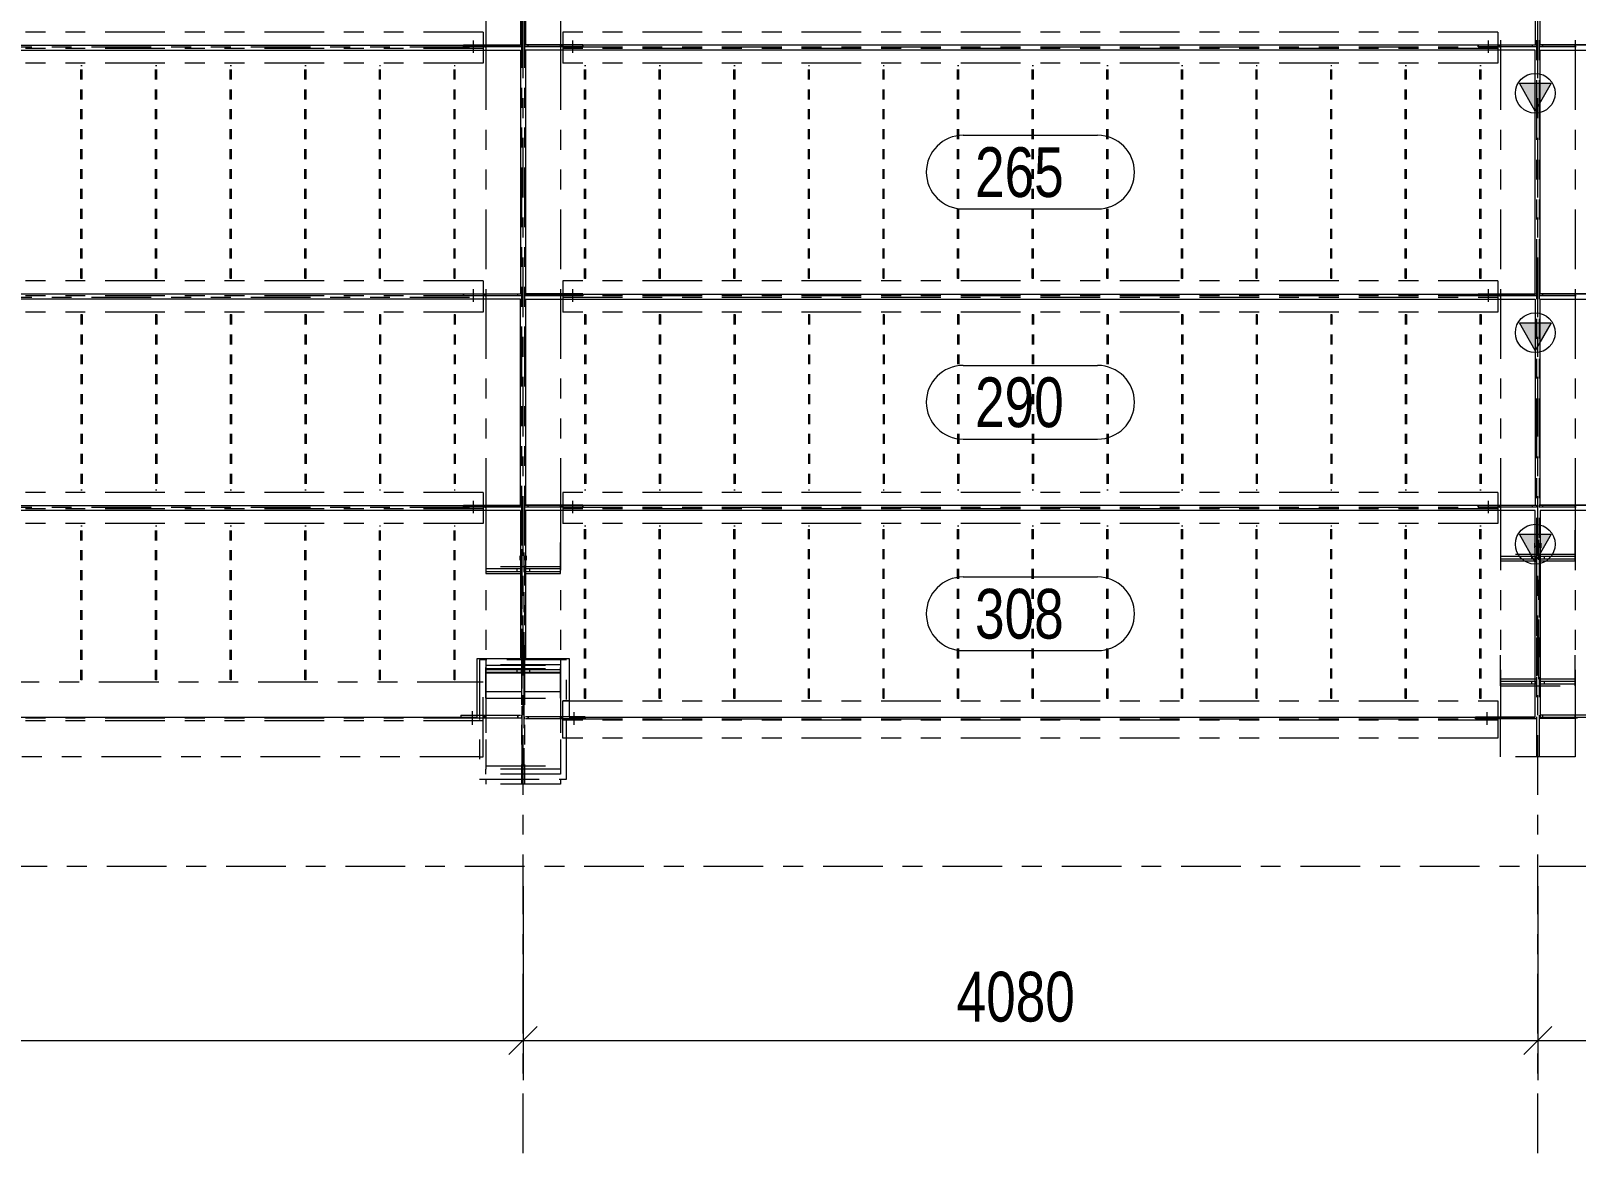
# Model space of a CAD drawing. Header units: millimetres. Extents: x 6786 to 7380, y -302 to 118.
# Drawn here: x 6929.5 to 7007.2, y -234.1 to -177.7 of the extents above; entities that cross this region are included whole.
import ezdxf

# ---------------------------------------------------------------- set-up
doc = ezdxf.new("R2010")
doc.units = ezdxf.units.MM
for name, pattern in [('XKITLINE00', [0]), ('XKITLINE02', [4, 2, -2]), ('XKITLINE03', [6, 3, -1, 1, -1]), ('XKITLINE04', [3, 0.5, -0.5, 0.5, -0.5, 0.5, -0.5]), ('XKITLINE05', [8, 3, -1, 1, -1, 1, -1])]:
    doc.linetypes.add(name, pattern=pattern)
for name, color, linetype, lineweight in [('Bolt', 7, 'Continuous', 0), ('Part', 2, 'Continuous', 0), ('PartMark', 3, 'Continuous', 0), ('S-GRID', 1, 'Continuous', 0), ('Z-DIMENSIONS', 1, 'Continuous', 0)]:
    doc.layers.add(name, color=color, linetype=linetype, lineweight=lineweight)
doc.styles.add('Arial', font='arial.ttf')

msp = doc.modelspace()

# ---------------------------------------------------------------- hatches: boundary and pattern name
at = {"layer": 'Part'}
for points in [[(7004.334, -180.317), (7005.934, -180.317), (7005.134, -181.717)], [(7004.334, -192.349), (7005.934, -192.349), (7005.134, -193.749)], [(7004.334, -202.974), (7005.934, -202.974), (7005.134, -204.374)]]:
    msp.add_hatch(color=7, dxfattribs=at).paths.add_polyline_path(points, flags=17)

# ---------------------------------------------------------------- linework, layer by layer
at = {"layer": 'Bolt', "color": 6, "linetype": 'XKITLINE02', "lineweight": 0}
for p, q in [((6951.759, -178.167), (6951.759, -178.792)), ((6951.759, -178.167), (6951.759, -178.792)), ((6956.759, -178.792), (6956.759, -178.167)), ((6956.759, -178.792), (6956.759, -178.167)), ((7002.759, -178.167), (7002.759, -178.792)), ((7002.759, -178.167), (7002.759, -178.792)), ((6951.759, -190.667), (6951.759, -191.292)), ((6951.759, -190.667), (6951.759, -191.292)), ((6956.759, -191.292), (6956.759, -190.667)), ((6956.759, -191.292), (6956.759, -190.667)), ((7002.759, -190.667), (7002.759, -191.292)), ((7002.759, -190.667), (7002.759, -191.292)), ((6951.759, -201.292), (6951.759, -201.917)), ((6951.759, -201.292), (6951.759, -201.917)), ((6956.759, -201.917), (6956.759, -201.292)), ((6956.759, -201.917), (6956.759, -201.292)), ((7002.759, -201.292), (7002.759, -201.917)), ((7002.759, -201.292), (7002.759, -201.917)), ((6951.696, -211.861), (6951.696, -212.549)), ((6951.696, -211.861), (6951.696, -212.549)), ((6951.696, -211.861), (6951.696, -212.549)), ((6951.696, -211.861), (6951.696, -212.549)), ((6956.821, -212.542), (6956.821, -211.917)), ((6956.821, -212.542), (6956.821, -211.917)), ((6956.821, -212.542), (6956.821, -211.917)), ((7002.696, -211.917), (7002.696, -212.542)), ((7002.696, -211.917), (7002.696, -212.542)), ((7002.696, -211.917), (7002.696, -212.542))]:
    msp.add_line(p, q, dxfattribs=at)
at = {"layer": 'Part', "color": 6, "linetype": 'XKITLINE05', "lineweight": 0}
for p, q in [((7005.19, -164.155), (7005.19, -214.155)), ((7005.327, -164.155), (7005.327, -214.155)), ((7003.384, -166.155), (7003.384, -178.405)), ((7007.134, -166.155), (7007.134, -178.405)), ((6952.384, -176.03), (6952.384, -178.405)), ((6956.134, -176.03), (6956.134, -178.405)), ((6954.19, -176.542), (6954.19, -215.53)), ((6954.327, -176.542), (6954.327, -215.53)), ((6952.259, -177.749), (6892.571, -177.749)), ((6952.259, -177.749), (6952.259, -178.492)), ((6956.259, -177.749), (6956.259, -178.492)), ((7003.259, -177.749), (6956.259, -177.749)), ((7003.259, -177.749), (7003.259, -178.492)), ((6892.571, -178.492), (6952.259, -178.492)), ((6952.259, -178.567), (6892.571, -178.567)), ((6951.259, -178.392), (6954.19, -178.392)), ((6951.259, -178.392), (6951.259, -178.492)), ((6951.259, -178.492), (6951.259, -178.392)), ((6952.259, -178.492), (6951.259, -178.492)), ((6952.259, -178.405), (6952.259, -178.655)), ((6952.341, -178.492), (6952.259, -178.492)), ((6952.321, -178.392), (6952.321, -178.492)), ((6952.321, -178.405), (6952.321, -178.492)), ((6952.341, -178.492), (6952.372, -178.492)), ((6952.381, -178.492), (6952.372, -178.492)), ((6952.372, -178.492), (6952.381, -178.492)), ((6952.384, -178.492), (6952.381, -178.492)), ((6952.384, -178.492), (6952.384, -178.392)), ((6952.384, -178.392), (6952.384, -178.492)), ((6952.384, -178.392), (6952.384, -178.492)), ((6952.384, -178.492), (6952.384, -178.392)), ((6952.384, -178.405), (6952.384, -178.655)), ((6954.19, -178.492), (6952.384, -178.492)), ((6954.002, -178.492), (6954.002, -178.392)), ((6954.002, -178.492), (6954.002, -178.392)), ((6954.19, -178.392), (6954.19, -178.492)), ((6954.327, -178.392), (6954.327, -178.492)), ((6957.259, -178.392), (6954.327, -178.392)), ((6956.177, -178.492), (6954.327, -178.492)), ((6954.515, -178.492), (6954.515, -178.392)), ((6954.515, -178.492), (6954.515, -178.392)), ((6956.134, -178.392), (6956.134, -178.492)), ((6956.134, -178.492), (6956.134, -178.392)), ((6956.134, -178.392), (6956.134, -178.492)), ((6956.134, -178.492), (6956.134, -178.392)), ((6956.134, -178.405), (6956.134, -178.655)), ((6956.196, -178.492), (6956.134, -178.492)), ((6956.196, -178.392), (6956.196, -178.405)), ((6956.196, -178.405), (6956.196, -178.492)), ((6956.259, -178.492), (6956.196, -178.492)), ((6956.259, -178.405), (6956.259, -178.655)), ((6956.259, -178.492), (7003.259, -178.492)), ((6957.259, -178.492), (6956.259, -178.492)), ((7003.259, -178.567), (6956.259, -178.567)), ((6957.259, -178.392), (6957.259, -178.492)), ((6957.259, -178.492), (6957.259, -178.392)), ((7002.259, -178.392), (7005.19, -178.392)), ((7002.259, -178.392), (7002.259, -178.492)), ((7002.259, -178.492), (7002.259, -178.392)), ((7003.259, -178.492), (7002.259, -178.492)), ((7003.259, -178.405), (7003.259, -178.655)), ((7003.341, -178.492), (7003.259, -178.492)), ((7003.321, -178.392), (7003.321, -178.492)), ((7003.321, -178.405), (7003.321, -178.492)), ((7003.341, -178.492), (7003.372, -178.492)), ((7003.381, -178.492), (7003.372, -178.492)), ((7003.372, -178.492), (7003.381, -178.492)), ((7003.384, -178.492), (7003.381, -178.492)), ((7003.384, -178.492), (7003.384, -178.392)), ((7003.384, -178.392), (7003.384, -178.492)), ((7003.384, -178.392), (7003.384, -178.492)), ((7003.384, -178.492), (7003.384, -178.392)), ((7003.384, -178.405), (7003.384, -178.655)), ((7005.19, -178.492), (7003.384, -178.492)), ((7005.002, -178.492), (7005.002, -178.392)), ((7005.002, -178.492), (7005.002, -178.392)), ((7005.19, -178.392), (7005.19, -178.492)), ((7005.327, -178.392), (7005.327, -178.492)), ((7008.259, -178.392), (7005.327, -178.392)), ((7007.177, -178.492), (7005.327, -178.492)), ((7005.515, -178.492), (7005.515, -178.392)), ((7005.515, -178.492), (7005.515, -178.392)), ((7007.134, -178.392), (7007.134, -178.492)), ((7007.134, -178.492), (7007.134, -178.392)), ((7007.134, -178.392), (7007.134, -178.492)), ((7007.134, -178.492), (7007.134, -178.392)), ((7007.134, -178.405), (7007.134, -178.655)), ((7007.196, -178.492), (7007.134, -178.492)), ((6952.259, -179.311), (6894.384, -179.311)), ((6952.259, -178.655), (6952.259, -179.311)), ((6952.384, -178.655), (6952.384, -190.905)), ((6956.134, -178.655), (6956.134, -190.905)), ((6956.259, -178.655), (6956.259, -179.311)), ((7003.259, -179.311), (6956.259, -179.311)), ((7003.259, -178.655), (7003.259, -179.311)), ((7003.384, -178.655), (7003.384, -190.905)), ((7007.134, -178.655), (7007.134, -190.905)), ((6952.259, -190.249), (6894.384, -190.249)), ((6952.259, -190.249), (6952.259, -190.905)), ((7003.259, -190.249), (6956.259, -190.249)), ((6956.259, -190.249), (6956.259, -190.905)), ((7003.259, -190.249), (7003.259, -190.905)), ((6952.259, -190.992), (6892.571, -190.992)), ((6951.259, -190.892), (6954.19, -190.892)), ((6951.259, -190.892), (6951.259, -190.992)), ((6951.259, -190.992), (6951.259, -190.892)), ((6952.259, -190.992), (6951.259, -190.992)), ((6952.259, -190.905), (6952.259, -191.155)), ((6952.341, -190.992), (6952.259, -190.992)), ((6952.321, -190.892), (6952.321, -190.992)), ((6952.321, -190.905), (6952.321, -190.992)), ((6952.341, -190.992), (6952.372, -190.992)), ((6952.381, -190.992), (6952.372, -190.992)), ((6952.372, -190.992), (6952.381, -190.992)), ((6952.384, -190.992), (6952.381, -190.992)), ((6952.384, -190.992), (6952.384, -190.892)), ((6952.384, -190.892), (6952.384, -190.992)), ((6952.384, -190.892), (6952.384, -190.992)), ((6952.384, -190.992), (6952.384, -190.892)), ((6952.384, -190.905), (6952.384, -191.155)), ((6954.19, -190.992), (6952.384, -190.992)), ((6954.002, -190.992), (6954.002, -190.892)), ((6954.002, -190.992), (6954.002, -190.892)), ((6954.19, -190.892), (6954.19, -190.992)), ((6954.327, -190.892), (6954.327, -190.992)), ((6957.259, -190.892), (6954.327, -190.892)), ((6956.177, -190.992), (6954.327, -190.992)), ((6954.515, -190.992), (6954.515, -190.892)), ((6954.515, -190.992), (6954.515, -190.892)), ((6956.134, -190.892), (6956.134, -190.992)), ((6956.134, -190.992), (6956.134, -190.892)), ((6956.134, -190.892), (6956.134, -190.992)), ((6956.134, -190.992), (6956.134, -190.892)), ((6956.134, -190.905), (6956.134, -191.155)), ((6956.196, -190.992), (6956.134, -190.992)), ((6956.196, -190.892), (6956.196, -190.905)), ((6956.196, -190.905), (6956.196, -190.992)), ((6956.259, -190.992), (6956.196, -190.992)), ((6956.259, -190.905), (6956.259, -191.155)), ((7003.259, -190.992), (6956.259, -190.992)), ((6957.259, -190.992), (6956.259, -190.992)), ((6957.259, -190.892), (6957.259, -190.992)), ((6957.259, -190.992), (6957.259, -190.892)), ((7002.259, -190.892), (7005.19, -190.892)), ((7002.259, -190.892), (7002.259, -190.992)), ((7002.259, -190.992), (7002.259, -190.892)), ((7003.259, -190.992), (7002.259, -190.992)), ((7003.259, -190.905), (7003.259, -191.155)), ((7003.341, -190.992), (7003.259, -190.992)), ((7003.321, -190.892), (7003.321, -190.992)), ((7003.321, -190.905), (7003.321, -190.992)), ((7003.341, -190.992), (7003.372, -190.992)), ((7003.381, -190.992), (7003.372, -190.992)), ((7003.372, -190.992), (7003.381, -190.992)), ((7003.384, -190.992), (7003.381, -190.992)), ((7003.384, -190.992), (7003.384, -190.892)), ((7003.384, -190.892), (7003.384, -190.992)), ((7003.384, -190.892), (7003.384, -190.992)), ((7003.384, -190.992), (7003.384, -190.892)), ((7003.384, -190.905), (7003.384, -191.155)), ((7005.19, -190.992), (7003.384, -190.992)), ((7005.002, -190.992), (7005.002, -190.892)), ((7005.002, -190.992), (7005.002, -190.892)), ((7005.19, -190.892), (7005.19, -190.992)), ((7005.327, -190.892), (7005.327, -190.992)), ((7008.259, -190.892), (7005.327, -190.892)), ((7007.177, -190.992), (7005.327, -190.992)), ((7005.515, -190.992), (7005.515, -190.892)), ((7005.515, -190.992), (7005.515, -190.892)), ((7007.134, -190.892), (7007.134, -190.992)), ((7007.134, -190.992), (7007.134, -190.892)), ((7007.134, -190.892), (7007.134, -190.992)), ((7007.134, -190.992), (7007.134, -190.892)), ((7007.134, -190.905), (7007.134, -191.155)), ((7007.196, -190.992), (7007.134, -190.992)), ((6892.571, -191.067), (6952.259, -191.067)), ((6952.259, -191.811), (6892.571, -191.811)), ((6952.259, -191.155), (6952.259, -191.811)), ((6952.384, -191.155), (6952.384, -201.53)), ((6956.134, -191.155), (6956.134, -201.53)), ((6956.259, -191.067), (7003.259, -191.067)), ((6956.259, -191.155), (6956.259, -191.811)), ((7003.259, -191.811), (6956.259, -191.811)), ((7003.259, -191.155), (7003.259, -191.811)), ((7003.384, -191.155), (7003.384, -201.53)), ((7007.134, -191.155), (7007.134, -201.53)), ((6952.259, -200.874), (6892.571, -200.874)), ((6952.259, -200.874), (6952.259, -201.617)), ((6956.259, -200.874), (6956.259, -201.617)), ((7003.259, -200.874), (6956.259, -200.874)), ((7003.259, -200.874), (7003.259, -201.617)), ((6892.571, -201.617), (6952.259, -201.617)), ((6952.259, -201.692), (6892.571, -201.692)), ((6951.259, -201.517), (6954.19, -201.517)), ((6951.259, -201.517), (6951.259, -201.617)), ((6951.259, -201.617), (6951.259, -201.517)), ((6952.259, -201.617), (6951.259, -201.617)), ((6952.259, -201.53), (6952.259, -201.78)), ((6952.341, -201.617), (6952.259, -201.617)), ((6952.259, -201.78), (6952.259, -202.436)), ((6952.321, -201.517), (6952.321, -201.617)), ((6952.321, -201.53), (6952.321, -201.617)), ((6952.341, -201.617), (6952.372, -201.617)), ((6952.381, -201.617), (6952.372, -201.617)), ((6952.372, -201.617), (6952.381, -201.617)), ((6952.384, -201.617), (6952.381, -201.617)), ((6952.384, -201.617), (6952.384, -201.517)), ((6952.384, -201.517), (6952.384, -201.617)), ((6952.384, -201.517), (6952.384, -201.617)), ((6952.384, -201.617), (6952.384, -201.517)), ((6952.384, -201.53), (6952.384, -201.78)), ((6954.19, -201.617), (6952.384, -201.617)), ((6952.384, -201.78), (6952.384, -209.217)), ((6954.002, -201.617), (6954.002, -201.517)), ((6954.002, -201.617), (6954.002, -201.517)), ((6954.19, -201.517), (6954.19, -201.617)), ((6954.327, -201.517), (6954.327, -201.617)), ((6957.259, -201.517), (6954.327, -201.517)), ((6956.177, -201.617), (6954.327, -201.617)), ((6954.515, -201.617), (6954.515, -201.517)), ((6954.515, -201.617), (6954.515, -201.517)), ((6956.134, -201.517), (6956.134, -201.617)), ((6956.134, -201.617), (6956.134, -201.517)), ((6956.134, -201.517), (6956.134, -201.617)), ((6956.134, -201.617), (6956.134, -201.517)), ((6956.134, -201.53), (6956.134, -201.78)), ((6956.196, -201.617), (6956.134, -201.617)), ((6956.134, -201.78), (6956.134, -209.217)), ((6956.196, -201.517), (6956.196, -201.53)), ((6956.196, -201.53), (6956.196, -201.617)), ((6956.259, -201.617), (6956.196, -201.617)), ((6956.259, -201.53), (6956.259, -201.78)), ((6956.259, -201.617), (7003.259, -201.617)), ((6957.259, -201.617), (6956.259, -201.617)), ((7003.259, -201.692), (6956.259, -201.692)), ((6956.259, -201.78), (6956.259, -202.436)), ((6957.259, -201.517), (6957.259, -201.617)), ((6957.259, -201.617), (6957.259, -201.517)), ((7002.259, -201.517), (7005.19, -201.517)), ((7002.259, -201.517), (7002.259, -201.617)), ((7002.259, -201.617), (7002.259, -201.517)), ((7003.259, -201.617), (7002.259, -201.617)), ((7003.259, -201.53), (7003.259, -201.78)), ((7003.341, -201.617), (7003.259, -201.617)), ((7003.259, -201.78), (7003.259, -202.436)), ((7003.321, -201.517), (7003.321, -201.617)), ((7003.321, -201.53), (7003.321, -201.617)), ((7003.341, -201.617), (7003.372, -201.617)), ((7003.381, -201.617), (7003.372, -201.617)), ((7003.372, -201.617), (7003.381, -201.617)), ((7003.384, -201.617), (7003.381, -201.617)), ((7003.384, -201.617), (7003.384, -201.517)), ((7003.384, -201.517), (7003.384, -201.617)), ((7003.384, -201.517), (7003.384, -201.617)), ((7003.384, -201.617), (7003.384, -201.517)), ((7003.384, -201.53), (7003.384, -201.78)), ((7005.19, -201.617), (7003.384, -201.617)), ((7003.384, -201.78), (7003.384, -212.155)), ((7005.002, -201.617), (7005.002, -201.517)), ((7005.002, -201.617), (7005.002, -201.517)), ((7005.19, -201.517), (7005.19, -201.617)), ((7005.327, -201.517), (7005.327, -201.617)), ((7008.259, -201.517), (7005.327, -201.517)), ((7007.177, -201.617), (7005.327, -201.617)), ((7005.515, -201.617), (7005.515, -201.517)), ((7005.515, -201.617), (7005.515, -201.517)), ((7007.134, -201.517), (7007.134, -201.617)), ((7007.134, -201.617), (7007.134, -201.517)), ((7007.134, -201.517), (7007.134, -201.617)), ((7007.134, -201.617), (7007.134, -201.517)), ((7007.134, -201.53), (7007.134, -201.78)), ((7007.196, -201.617), (7007.134, -201.617)), ((7007.134, -201.78), (7007.134, -212.155)), ((6952.259, -202.436), (6894.384, -202.436)), ((7003.259, -202.436), (6956.259, -202.436)), ((6952.384, -203.389), (6952.384, -204.939)), ((6956.134, -204.939), (6956.134, -203.389)), ((7003.384, -202.764), (7003.384, -204.314)), ((7005.096, -203.425), (7005.096, -203.653)), ((7005.196, -203.095), (7005.196, -210.259)), ((7005.196, -203.425), (7005.196, -203.653)), ((7005.321, -210.259), (7005.321, -203.095)), ((7005.321, -203.425), (7005.321, -203.653)), ((7005.421, -203.425), (7005.421, -203.653)), ((7007.134, -204.314), (7007.134, -202.764)), ((6954.096, -204.05), (6954.096, -204.278)), ((6954.196, -204.205), (6954.096, -204.205)), ((6954.196, -203.72), (6954.196, -210.884)), ((6954.196, -204.05), (6954.196, -204.278)), ((6954.321, -210.884), (6954.321, -203.72)), ((6954.321, -204.05), (6954.321, -204.278)), ((6954.421, -204.205), (6954.321, -204.205)), ((6954.421, -204.05), (6954.421, -204.278)), ((7007.134, -203.984), (7003.384, -203.984)), ((7005.19, -204.087), (7003.384, -204.087)), ((7003.384, -204.087), (7003.384, -204.212)), ((7003.384, -204.212), (7005.19, -204.212)), ((7004.94, -204.087), (7004.94, -204.212)), ((7005.196, -203.58), (7005.096, -203.58)), ((7005.19, -204.212), (7005.19, -204.087)), ((7005.421, -203.58), (7005.321, -203.58)), ((7007.134, -204.087), (7005.327, -204.087)), ((7005.327, -204.087), (7005.327, -204.212)), ((7005.327, -204.212), (7007.134, -204.212)), ((7005.577, -204.087), (7005.577, -204.212)), ((7007.134, -204.212), (7007.134, -204.087)), ((6956.134, -204.609), (6952.384, -204.609)), ((6954.19, -204.712), (6952.384, -204.712)), ((6952.384, -204.712), (6952.384, -204.837)), ((6952.384, -204.837), (6954.19, -204.837)), ((6952.384, -204.939), (6954.196, -204.939)), ((6953.94, -204.712), (6953.94, -204.837)), ((6954.19, -204.837), (6954.19, -204.712)), ((6954.321, -204.939), (6956.134, -204.939)), ((6956.134, -204.712), (6954.327, -204.712)), ((6954.327, -204.712), (6954.327, -204.837)), ((6954.327, -204.837), (6956.134, -204.837)), ((6954.577, -204.712), (6954.577, -204.837)), ((6956.134, -204.837), (6956.134, -204.712)), ((7003.384, -204.314), (7005.196, -204.314)), ((7005.321, -204.314), (7007.134, -204.314)), ((6952.071, -209.28), (6952.071, -215.28)), ((6956.446, -209.28), (6952.071, -209.28)), ((6952.384, -209.217), (6952.384, -209.28)), ((6952.384, -209.28), (6952.384, -215.28)), ((6952.384, -209.53), (6952.384, -209.546)), ((6956.134, -209.53), (6952.384, -209.53)), ((6952.384, -209.546), (6956.134, -209.546)), ((6952.384, -209.546), (6952.384, -209.955)), ((6952.384, -209.546), (6952.384, -209.955)), ((6952.384, -211.214), (6952.384, -209.664)), ((6956.134, -209.217), (6956.134, -209.28)), ((6956.134, -209.28), (6956.134, -215.28)), ((6956.134, -209.53), (6956.134, -209.546)), ((6956.134, -209.546), (6956.134, -209.721)), ((6956.134, -209.546), (6956.134, -209.955)), ((6956.134, -211.214), (6956.134, -209.664)), ((6956.446, -215.28), (6956.446, -209.28)), ((7003.384, -210.589), (7003.384, -209.039)), ((7007.134, -210.589), (7007.134, -209.039)), ((6951.946, -210.405), (6896.571, -210.405)), ((6952.071, -210.405), (6951.946, -210.405)), ((6952.259, -210.405), (6952.071, -210.405)), ((6952.259, -214.155), (6952.259, -210.405)), ((6952.384, -209.721), (6956.134, -209.721)), ((6956.134, -209.78), (6952.384, -209.78)), ((6954.19, -209.78), (6952.384, -209.78)), ((6952.384, -209.78), (6952.384, -209.905)), ((6952.384, -209.905), (6954.19, -209.905)), ((6954.221, -209.955), (6952.384, -209.955)), ((6952.384, -209.955), (6952.384, -214.605)), ((6953.94, -209.78), (6953.94, -209.905)), ((6954.19, -209.905), (6954.19, -209.78)), ((6954.221, -214.605), (6954.221, -209.721)), ((6954.221, -209.721), (6954.296, -209.721)), ((6954.221, -209.955), (6954.296, -209.955)), ((6954.296, -209.955), (6954.221, -209.955)), ((6954.296, -209.721), (6954.296, -214.605)), ((6956.134, -209.955), (6954.296, -209.955)), ((6956.134, -209.78), (6954.327, -209.78)), ((6954.327, -209.78), (6954.327, -209.905)), ((6954.327, -209.905), (6956.134, -209.905)), ((6954.577, -209.78), (6954.577, -209.905)), ((6956.134, -209.721), (6956.134, -209.955)), ((6956.134, -209.905), (6956.134, -209.78)), ((6956.134, -209.955), (6956.134, -214.605)), ((7005.196, -210.259), (7003.384, -210.259)), ((7005.19, -210.362), (7003.384, -210.362)), ((7003.384, -210.362), (7003.384, -210.487)), ((7004.94, -210.362), (7004.94, -210.487)), ((7005.19, -210.487), (7005.19, -210.362)), ((7007.134, -210.259), (7005.321, -210.259)), ((7007.134, -210.362), (7005.327, -210.362)), ((7005.327, -210.362), (7005.327, -210.487)), ((7005.577, -210.362), (7005.577, -210.487)), ((7007.134, -210.487), (7007.134, -210.362)), ((6954.196, -210.884), (6952.384, -210.884)), ((6952.384, -211.214), (6956.134, -211.214)), ((6956.134, -210.884), (6954.321, -210.884)), ((7003.384, -210.487), (7005.19, -210.487)), ((7003.384, -210.589), (7007.134, -210.589)), ((7005.327, -210.487), (7007.134, -210.487)), ((6956.259, -213.217), (6956.259, -211.342)), ((6956.259, -211.342), (7003.259, -211.342)), ((6956.446, -211.342), (6956.259, -211.342)), ((6956.571, -211.342), (6956.446, -211.342)), ((7003.259, -211.342), (7003.259, -212.239)), ((6952.259, -212.217), (6857.884, -212.217)), ((6952.259, -212.342), (6857.884, -212.342)), ((6951.134, -212.067), (6954.19, -212.067)), ((6951.134, -212.067), (6951.134, -212.217)), ((6954.19, -212.217), (6951.134, -212.217)), ((6952.321, -212.217), (6952.321, -212.067)), ((6952.321, -212.217), (6952.321, -212.067)), ((6952.384, -212.067), (6952.384, -212.217)), ((6952.384, -212.217), (6952.384, -212.067)), ((6952.384, -212.067), (6952.384, -212.217)), ((6952.384, -212.217), (6952.384, -212.067)), ((6954.002, -212.217), (6954.002, -212.067)), ((6954.002, -212.067), (6954.002, -212.217)), ((6954.19, -212.067), (6954.19, -212.217)), ((6954.327, -212.239), (6954.327, -212.139)), ((6957.384, -212.139), (6954.327, -212.139)), ((6957.384, -212.239), (6954.327, -212.239)), ((6954.515, -212.239), (6954.515, -212.139)), ((6954.515, -212.139), (6954.515, -212.239)), ((6956.134, -212.139), (6956.134, -212.239)), ((6956.134, -212.239), (6956.134, -212.139)), ((6956.134, -212.139), (6956.134, -212.239)), ((6956.196, -212.239), (6956.196, -212.139)), ((6956.196, -212.239), (6956.196, -212.139)), ((6956.259, -212.239), (7003.259, -212.239)), ((7003.259, -212.32), (6956.259, -212.32)), ((6957.384, -212.139), (6957.384, -212.239)), ((6957.384, -212.239), (6957.384, -212.139)), ((7002.134, -212.139), (7005.19, -212.139)), ((7002.134, -212.239), (7002.134, -212.139)), ((7002.134, -212.239), (7002.134, -212.139)), ((7003.259, -212.239), (7002.134, -212.239)), ((7003.259, -212.155), (7003.259, -213.217)), ((7003.341, -212.239), (7003.259, -212.239)), ((7003.321, -212.139), (7003.321, -212.155)), ((7003.321, -212.155), (7003.321, -212.239)), ((7003.372, -212.239), (7003.341, -212.239)), ((7003.384, -212.239), (7003.341, -212.239)), ((7003.381, -212.239), (7003.372, -212.239)), ((7003.384, -212.239), (7003.381, -212.239)), ((7003.384, -212.239), (7003.384, -212.139)), ((7003.384, -212.139), (7003.384, -212.239)), ((7003.384, -212.139), (7003.384, -212.239)), ((7003.384, -214.155), (7003.384, -212.155)), ((7005.19, -212.239), (7003.384, -212.239)), ((7005.002, -212.239), (7005.002, -212.139)), ((7005.002, -212.239), (7005.002, -212.139)), ((7005.19, -212.139), (7005.19, -212.239)), ((7005.327, -212.061), (7005.327, -212.211)), ((7008.384, -212.061), (7005.327, -212.061)), ((7005.327, -212.211), (7007.134, -212.211)), ((7005.515, -212.211), (7005.515, -212.061)), ((7005.515, -212.211), (7005.515, -212.061)), ((7007.134, -212.061), (7007.134, -212.211)), ((7007.134, -212.211), (7007.134, -212.061)), ((7007.134, -212.061), (7007.134, -212.211)), ((7007.134, -212.155), (7007.134, -214.155)), ((7007.259, -212.211), (7007.134, -212.211)), ((6956.446, -213.217), (6956.259, -213.217)), ((7003.259, -213.217), (6956.446, -213.217)), ((6952.071, -214.155), (6896.446, -214.155)), ((6952.071, -214.155), (6952.259, -214.155)), ((7007.134, -214.155), (7003.384, -214.155)), ((6952.384, -214.605), (6956.134, -214.605)), ((6952.384, -214.605), (6952.384, -214.78)), ((6952.384, -214.605), (6952.384, -214.78)), ((6956.134, -214.78), (6952.384, -214.78)), ((6952.384, -215.03), (6952.384, -214.78)), ((6956.134, -215.03), (6952.384, -215.03)), ((6954.296, -214.605), (6954.221, -214.605)), ((6956.134, -214.605), (6956.134, -214.78)), ((6956.134, -214.605), (6956.134, -214.78)), ((6956.134, -214.78), (6956.134, -215.03)), ((6952.071, -215.28), (6956.446, -215.28)), ((6952.384, -215.28), (6952.384, -215.53)), ((6956.134, -215.53), (6952.384, -215.53)), ((6956.134, -215.28), (6956.134, -215.53))]:
    msp.add_line(p, q, dxfattribs=at)
at = {"layer": 'Part', "color": 7, "linetype": 'XKITLINE00', "lineweight": 0}
for p, q in [((7005.134, -166.155), (7005.134, -178.405)), ((7005.384, -178.405), (7005.384, -166.155)), ((6954.384, -169.03), (6954.384, -178.405)), ((6954.134, -170.405), (6954.134, -178.405)), ((6894.384, -178.405), (6954.134, -178.405)), ((7005.134, -178.405), (6954.384, -178.405)), ((7052.634, -178.405), (7005.384, -178.405)), ((6894.384, -178.655), (6954.134, -178.655)), ((6954.134, -178.655), (6954.134, -190.905)), ((6954.384, -178.655), (6954.384, -190.905)), ((7005.134, -178.655), (6954.384, -178.655)), ((7005.134, -190.905), (7005.134, -178.655)), ((7005.384, -190.905), (7005.384, -178.655)), ((7005.384, -178.655), (7052.634, -178.655)), ((7005.134, -181.717), (7004.334, -180.317)), ((7004.334, -180.317), (7005.934, -180.317)), ((7005.934, -180.317), (7005.134, -181.717)), ((6954.134, -190.905), (6894.384, -190.905)), ((6954.384, -190.905), (7005.134, -190.905)), ((7052.634, -190.905), (7005.384, -190.905)), ((6954.134, -191.155), (6894.384, -191.155)), ((6954.134, -201.53), (6954.134, -191.155)), ((6954.384, -191.155), (6954.384, -201.53)), ((6954.384, -191.155), (7005.134, -191.155)), ((7005.134, -191.155), (7005.134, -201.53)), ((7005.384, -201.53), (7005.384, -191.155)), ((7005.384, -191.155), (7052.634, -191.155)), ((7005.134, -193.749), (7004.334, -192.349)), ((7004.334, -192.349), (7005.934, -192.349)), ((7005.934, -192.349), (7005.134, -193.749)), ((6894.384, -201.53), (6954.134, -201.53)), ((6954.134, -201.78), (6894.384, -201.78)), ((6954.134, -201.78), (6954.134, -209.217)), ((7005.134, -201.53), (6954.384, -201.53)), ((7005.134, -201.78), (6954.384, -201.78)), ((6954.384, -201.78), (6954.384, -209.217)), ((7005.134, -212.155), (7005.134, -201.78)), ((7052.634, -201.53), (7005.384, -201.53)), ((7052.634, -201.78), (7005.384, -201.78)), ((7005.384, -201.78), (7005.384, -212.155)), ((7005.134, -204.374), (7004.334, -202.974)), ((7004.334, -202.974), (7005.934, -202.974)), ((7005.934, -202.974), (7005.134, -204.374)), ((6951.946, -212.155), (6951.946, -209.217)), ((6951.946, -209.217), (6954.134, -209.217)), ((6954.384, -209.217), (6956.571, -209.217)), ((6956.571, -209.217), (6956.571, -212.155)), ((6896.571, -212.155), (6951.946, -212.155)), ((6956.571, -212.155), (7005.134, -212.155)), ((7005.384, -212.155), (7014.446, -212.155))]:
    msp.add_line(p, q, dxfattribs=at)
at = {"layer": 'Part', "color": 2, "linetype": 'XKITLINE04', "lineweight": 0}
for p, q in [((6932.04, -190.124), (6932.04, -179.436)), ((6932.102, -179.436), (6932.04, -179.436)), ((6932.102, -190.124), (6932.102, -179.436)), ((6935.79, -190.124), (6935.79, -179.436)), ((6935.852, -179.436), (6935.79, -179.436)), ((6935.852, -190.124), (6935.852, -179.436)), ((6939.54, -190.124), (6939.54, -179.436)), ((6939.602, -179.436), (6939.54, -179.436)), ((6939.602, -190.124), (6939.602, -179.436)), ((6943.29, -190.124), (6943.29, -179.436)), ((6943.352, -179.436), (6943.29, -179.436)), ((6943.352, -190.124), (6943.352, -179.436)), ((6947.04, -190.124), (6947.04, -179.436)), ((6947.102, -179.436), (6947.04, -179.436)), ((6947.102, -190.124), (6947.102, -179.436)), ((6950.79, -190.124), (6950.79, -179.436)), ((6950.852, -179.436), (6950.79, -179.436)), ((6950.852, -190.124), (6950.852, -179.436)), ((6957.352, -190.124), (6957.352, -179.436)), ((6957.415, -179.436), (6957.352, -179.436)), ((6957.415, -190.124), (6957.415, -179.436)), ((6961.102, -190.124), (6961.102, -179.436)), ((6961.165, -179.436), (6961.102, -179.436)), ((6961.165, -190.124), (6961.165, -179.436)), ((6964.852, -190.124), (6964.852, -179.436)), ((6964.915, -179.436), (6964.852, -179.436)), ((6964.915, -190.124), (6964.915, -179.436)), ((6968.602, -190.124), (6968.602, -179.436)), ((6968.665, -179.436), (6968.602, -179.436)), ((6968.665, -190.124), (6968.665, -179.436)), ((6972.352, -190.124), (6972.352, -179.436)), ((6972.415, -179.436), (6972.352, -179.436)), ((6972.415, -190.124), (6972.415, -179.436)), ((6976.102, -190.124), (6976.102, -179.436)), ((6976.165, -179.436), (6976.102, -179.436)), ((6976.165, -190.124), (6976.165, -179.436)), ((6979.852, -190.124), (6979.852, -179.436)), ((6979.915, -179.436), (6979.852, -179.436)), ((6979.915, -190.124), (6979.915, -179.436)), ((6983.602, -190.124), (6983.602, -179.436)), ((6983.665, -179.436), (6983.602, -179.436)), ((6983.665, -190.124), (6983.665, -179.436)), ((6987.352, -190.124), (6987.352, -179.436)), ((6987.415, -179.436), (6987.352, -179.436)), ((6987.415, -190.124), (6987.415, -179.436)), ((6991.102, -190.124), (6991.102, -179.436)), ((6991.165, -179.436), (6991.102, -179.436)), ((6991.165, -190.124), (6991.165, -179.436)), ((6994.852, -190.124), (6994.852, -179.436)), ((6994.915, -179.436), (6994.852, -179.436)), ((6994.915, -190.124), (6994.915, -179.436)), ((6998.602, -190.124), (6998.602, -179.436)), ((6998.665, -179.436), (6998.602, -179.436)), ((6998.665, -190.124), (6998.665, -179.436)), ((7002.352, -190.124), (7002.352, -179.436)), ((7002.415, -179.436), (7002.352, -179.436)), ((7002.415, -190.124), (7002.415, -179.436)), ((6932.102, -190.124), (6932.04, -190.124)), ((6935.852, -190.124), (6935.79, -190.124)), ((6939.602, -190.124), (6939.54, -190.124)), ((6943.352, -190.124), (6943.29, -190.124)), ((6947.102, -190.124), (6947.04, -190.124)), ((6950.852, -190.124), (6950.79, -190.124)), ((6957.415, -190.124), (6957.352, -190.124)), ((6961.165, -190.124), (6961.102, -190.124)), ((6964.915, -190.124), (6964.852, -190.124)), ((6968.665, -190.124), (6968.602, -190.124)), ((6972.415, -190.124), (6972.352, -190.124)), ((6976.165, -190.124), (6976.102, -190.124)), ((6979.915, -190.124), (6979.852, -190.124)), ((6983.665, -190.124), (6983.602, -190.124)), ((6987.415, -190.124), (6987.352, -190.124)), ((6991.165, -190.124), (6991.102, -190.124)), ((6994.915, -190.124), (6994.852, -190.124)), ((6998.665, -190.124), (6998.602, -190.124)), ((7002.415, -190.124), (7002.352, -190.124)), ((6932.04, -191.936), (6932.102, -191.936)), ((6932.04, -191.936), (6932.04, -200.749)), ((6932.102, -191.936), (6932.102, -200.749)), ((6935.79, -191.936), (6935.852, -191.936)), ((6935.79, -191.936), (6935.79, -200.749)), ((6935.852, -191.936), (6935.852, -200.749)), ((6939.54, -191.936), (6939.602, -191.936)), ((6939.54, -191.936), (6939.54, -200.749)), ((6939.602, -191.936), (6939.602, -200.749)), ((6943.29, -191.936), (6943.352, -191.936)), ((6943.29, -191.936), (6943.29, -200.749)), ((6943.352, -191.936), (6943.352, -200.749)), ((6947.04, -191.936), (6947.102, -191.936)), ((6947.04, -191.936), (6947.04, -200.749)), ((6947.102, -191.936), (6947.102, -200.749)), ((6950.79, -191.936), (6950.852, -191.936)), ((6950.79, -191.936), (6950.79, -200.749)), ((6950.852, -191.936), (6950.852, -200.749)), ((6957.352, -191.936), (6957.415, -191.936)), ((6957.352, -191.936), (6957.352, -200.749)), ((6957.415, -191.936), (6957.415, -200.749)), ((6961.102, -191.936), (6961.165, -191.936)), ((6961.102, -191.936), (6961.102, -200.749)), ((6961.165, -191.936), (6961.165, -200.749)), ((6964.852, -191.936), (6964.915, -191.936)), ((6964.852, -191.936), (6964.852, -200.749)), ((6964.915, -191.936), (6964.915, -200.749)), ((6968.602, -191.936), (6968.665, -191.936)), ((6968.602, -191.936), (6968.602, -200.749)), ((6968.665, -191.936), (6968.665, -200.749)), ((6972.352, -191.936), (6972.415, -191.936)), ((6972.352, -191.936), (6972.352, -200.749)), ((6972.415, -191.936), (6972.415, -200.749)), ((6976.102, -191.936), (6976.165, -191.936)), ((6976.102, -191.936), (6976.102, -200.749)), ((6976.165, -191.936), (6976.165, -200.749)), ((6979.852, -191.936), (6979.915, -191.936)), ((6979.852, -191.936), (6979.852, -200.749)), ((6979.915, -191.936), (6979.915, -200.749)), ((6983.602, -191.936), (6983.665, -191.936)), ((6983.602, -191.936), (6983.602, -200.749)), ((6983.665, -191.936), (6983.665, -200.749)), ((6987.352, -191.936), (6987.415, -191.936)), ((6987.352, -191.936), (6987.352, -200.749)), ((6987.415, -191.936), (6987.415, -200.749)), ((6991.102, -191.936), (6991.165, -191.936)), ((6991.102, -191.936), (6991.102, -200.749)), ((6991.165, -191.936), (6991.165, -200.749)), ((6994.852, -191.936), (6994.915, -191.936)), ((6994.852, -191.936), (6994.852, -200.749)), ((6994.915, -191.936), (6994.915, -200.749)), ((6998.602, -191.936), (6998.665, -191.936)), ((6998.602, -191.936), (6998.602, -200.749)), ((6998.665, -191.936), (6998.665, -200.749)), ((7002.352, -191.936), (7002.415, -191.936)), ((7002.352, -191.936), (7002.352, -200.749)), ((7002.415, -191.936), (7002.415, -200.749)), ((6932.04, -200.749), (6932.102, -200.749)), ((6935.79, -200.749), (6935.852, -200.749)), ((6939.54, -200.749), (6939.602, -200.749)), ((6943.29, -200.749), (6943.352, -200.749)), ((6947.04, -200.749), (6947.102, -200.749)), ((6950.79, -200.749), (6950.852, -200.749)), ((6957.352, -200.749), (6957.415, -200.749)), ((6961.102, -200.749), (6961.165, -200.749)), ((6964.852, -200.749), (6964.915, -200.749)), ((6968.602, -200.749), (6968.665, -200.749)), ((6972.352, -200.749), (6972.415, -200.749)), ((6976.102, -200.749), (6976.165, -200.749)), ((6979.852, -200.749), (6979.915, -200.749)), ((6983.602, -200.749), (6983.665, -200.749)), ((6987.352, -200.749), (6987.415, -200.749)), ((6991.102, -200.749), (6991.165, -200.749)), ((6994.852, -200.749), (6994.915, -200.749)), ((6998.602, -200.749), (6998.665, -200.749)), ((7002.352, -200.749), (7002.415, -200.749)), ((6932.04, -210.28), (6932.04, -202.561)), ((6932.102, -202.561), (6932.04, -202.561)), ((6932.102, -210.28), (6932.102, -202.561)), ((6935.79, -210.28), (6935.79, -202.561)), ((6935.852, -202.561), (6935.79, -202.561)), ((6935.852, -210.28), (6935.852, -202.561)), ((6939.54, -210.28), (6939.54, -202.561)), ((6939.602, -202.561), (6939.54, -202.561)), ((6939.602, -210.28), (6939.602, -202.561)), ((6943.29, -210.28), (6943.29, -202.561)), ((6943.352, -202.561), (6943.29, -202.561)), ((6943.352, -210.28), (6943.352, -202.561)), ((6947.04, -210.28), (6947.04, -202.561)), ((6947.102, -202.561), (6947.04, -202.561)), ((6947.102, -210.28), (6947.102, -202.561)), ((6950.79, -210.28), (6950.79, -202.561)), ((6950.852, -202.561), (6950.79, -202.561)), ((6950.852, -210.28), (6950.852, -202.561)), ((6957.352, -211.217), (6957.352, -202.561)), ((6957.415, -202.561), (6957.352, -202.561)), ((6957.415, -211.217), (6957.415, -202.561)), ((6961.102, -211.217), (6961.102, -202.561)), ((6961.165, -202.561), (6961.102, -202.561)), ((6961.165, -211.217), (6961.165, -202.561)), ((6964.852, -211.217), (6964.852, -202.561)), ((6964.915, -202.561), (6964.852, -202.561)), ((6964.915, -211.217), (6964.915, -202.561)), ((6968.602, -211.217), (6968.602, -202.561)), ((6968.665, -202.561), (6968.602, -202.561)), ((6968.665, -211.217), (6968.665, -202.561)), ((6972.352, -211.217), (6972.352, -202.561)), ((6972.415, -202.561), (6972.352, -202.561)), ((6972.415, -211.217), (6972.415, -202.561)), ((6976.102, -211.217), (6976.102, -202.561)), ((6976.165, -202.561), (6976.102, -202.561)), ((6976.165, -211.217), (6976.165, -202.561)), ((6979.852, -211.217), (6979.852, -202.561)), ((6979.915, -202.561), (6979.852, -202.561)), ((6979.915, -211.217), (6979.915, -202.561)), ((6983.602, -211.217), (6983.602, -202.561)), ((6983.665, -202.561), (6983.602, -202.561)), ((6983.665, -211.217), (6983.665, -202.561)), ((6987.352, -211.217), (6987.352, -202.561)), ((6987.415, -202.561), (6987.352, -202.561)), ((6987.415, -211.217), (6987.415, -202.561)), ((6991.102, -211.217), (6991.102, -202.561)), ((6991.165, -202.561), (6991.102, -202.561)), ((6991.165, -211.217), (6991.165, -202.561)), ((6994.852, -211.217), (6994.852, -202.561)), ((6994.915, -202.561), (6994.852, -202.561)), ((6994.915, -211.217), (6994.915, -202.561)), ((6998.602, -211.217), (6998.602, -202.561)), ((6998.665, -202.561), (6998.602, -202.561)), ((6998.665, -211.217), (6998.665, -202.561)), ((7002.352, -211.217), (7002.352, -202.561)), ((7002.415, -202.561), (7002.352, -202.561)), ((7002.415, -211.217), (7002.415, -202.561)), ((6932.102, -210.28), (6932.04, -210.28)), ((6935.852, -210.28), (6935.79, -210.28)), ((6939.602, -210.28), (6939.54, -210.28)), ((6943.352, -210.28), (6943.29, -210.28)), ((6947.102, -210.28), (6947.04, -210.28)), ((6950.852, -210.28), (6950.79, -210.28)), ((6957.415, -211.217), (6957.352, -211.217)), ((6961.165, -211.217), (6961.102, -211.217)), ((6964.915, -211.217), (6964.852, -211.217)), ((6968.665, -211.217), (6968.602, -211.217)), ((6972.415, -211.217), (6972.352, -211.217)), ((6976.165, -211.217), (6976.102, -211.217)), ((6979.915, -211.217), (6979.852, -211.217)), ((6983.665, -211.217), (6983.602, -211.217)), ((6987.415, -211.217), (6987.352, -211.217)), ((6991.165, -211.217), (6991.102, -211.217)), ((6994.915, -211.217), (6994.852, -211.217)), ((6998.665, -211.217), (6998.602, -211.217)), ((7002.415, -211.217), (7002.352, -211.217))]:
    msp.add_line(p, q, dxfattribs=at)
at = {"layer": 'Part', "color": 7, "linetype": 'XKITLINE00', "lineweight": 0}
for centre in [(7005.134, -180.817), (7005.134, -192.849), (7005.134, -203.474)]:
    msp.add_circle(centre, 1, dxfattribs=at)
at = {"layer": 'PartMark', "color": 1, "linetype": 'XKITLINE00', "lineweight": 0}
for p, q in [((6976.377, -182.93), (6983.14, -182.93)), ((6976.377, -186.63), (6983.14, -186.63)), ((6976.377, -194.492), (6983.14, -194.492)), ((6976.377, -198.192), (6983.14, -198.192)), ((6976.377, -205.117), (6983.14, -205.117)), ((6976.377, -208.817), (6983.14, -208.817))]:
    msp.add_line(p, q, dxfattribs=at)
for centre, start, end in [((6976.377, -184.78), 90, 270), ((6983.14, -184.78), 270, 90), ((6976.377, -196.342), 90, 270), ((6983.14, -196.342), 270, 90), ((6976.377, -206.967), 90, 270), ((6983.14, -206.967), 270, 90)]:
    msp.add_arc(centre, 1.85, start, end, dxfattribs=at)
at = {"layer": 'S-GRID', "color": 4, "linetype": 'XKITLINE03', "lineweight": 0}
for p, q in [((6954.259, -234.061), (6954.259, 80.155)), ((7005.259, -234.061), (7005.259, 80.155)), ((6837.336, -219.655), (7235.007, -219.655))]:
    msp.add_line(p, q, dxfattribs=at)
at = {"layer": 'Z-DIMENSIONS', "color": 1, "linetype": 'XKITLINE00', "lineweight": 0}
for p, q in [((6954.259, -220.655), (6954.259, -230.404)), ((6954.259, -220.655), (6954.259, -230.404)), ((7005.259, -220.655), (7005.259, -230.404)), ((7005.259, -220.655), (7005.259, -230.404)), ((6954.966, -227.696), (6953.552, -229.111)), ((6954.966, -227.696), (6953.552, -229.111)), ((7005.966, -227.696), (7004.552, -229.111)), ((7005.966, -227.696), (7004.552, -229.111)), ((6894.259, -228.404), (6954.259, -228.404)), ((6954.259, -228.404), (7005.259, -228.404)), ((7005.259, -228.404), (7052.759, -228.404))]:
    msp.add_line(p, q, dxfattribs=at)
at = {"layer": 'Z-DIMENSIONS', "color": 3}
for p in [(6954.259, -228.404), (6954.259, -228.404), (7005.259, -228.404), (7005.259, -228.404)]:
    msp.add_point(p, dxfattribs=at)

# ---------------------------------------------------------------- texts
at = {"layer": 'PartMark', "color": 7, "style": 'Arial', "width": 0.765}
for s, p in [('265', (6976.977, -186.03)), ('290', (6976.977, -197.592)), ('308', (6976.977, -208.217))]:
    msp.add_text(s, height=2.5, dxfattribs=at).set_placement(p)
at = {"layer": 'Z-DIMENSIONS', "color": 3, "style": 'Arial', "width": 0.765}
msp.add_text('4080', height=2.5, dxfattribs=at).set_placement((6976.05, -227.454))

doc.saveas('drawing.dxf')
